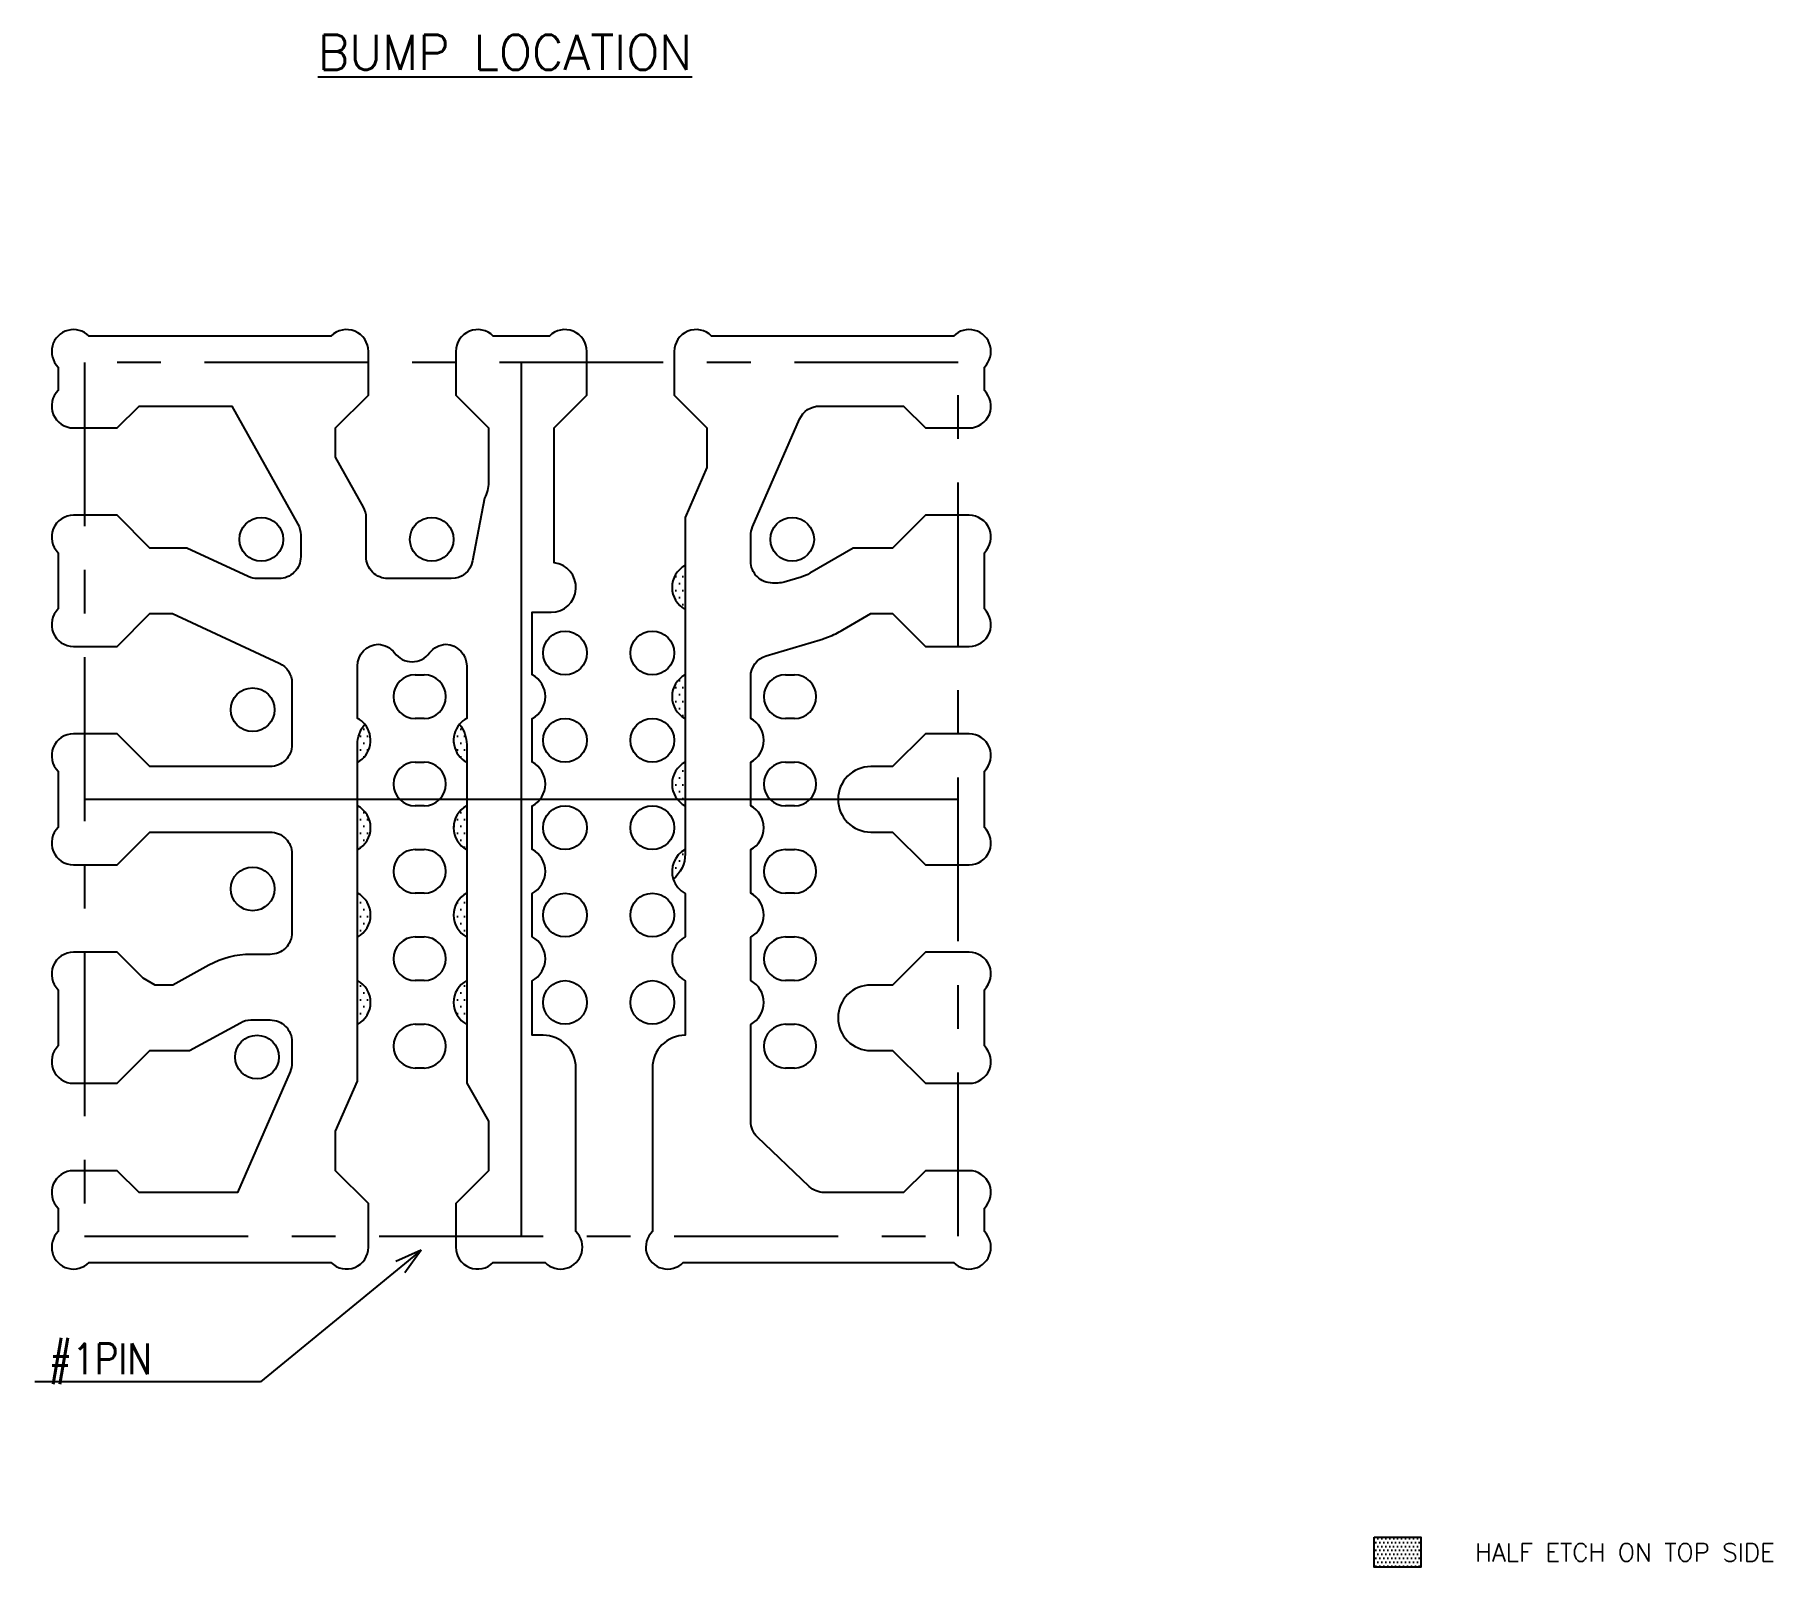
# Model space of a CAD drawing. Header units: millimetres. Extents: x 500.34 to 504.32, y 205.14 to 208.65.
import ezdxf

# ---------------------------------------------------------------- set-up
doc = ezdxf.new("R2010")
doc.units = ezdxf.units.MM
doc.linetypes.add('CENTER', pattern=[12, 7.5, -1.5, 1.5, -1.5])
for name, color, linetype in [('4', 7, 'Continuous'), ('4D', 4, 'Continuous'), ('TEMPLATE', 6, 'Continuous')]:
    doc.layers.add(name, color=color, linetype=linetype)
doc.styles.add('SIMPLEX', font='SIMPLEX')
doc.styles.get("Standard").update_dxf_attribs({"font": 'ROMANS', "bigfont": 'EXTFONT2'})

# ---------------------------------------------------------------- blocks, each defined once
blk = doc.blocks.new('ES882_0OUNI3__AP_2320016')
at = {"color": 7, "linetype": 'Continuous'}
for p, q in [((0, 0), (-18.37, -15.06)), ((0, 0), (-2.88, -1.3)), ((0, 0), (-1.84, -2.57)), ((-18.37, -15.06), (-44.21, -15.06))]:
    blk.add_line(p, q, dxfattribs=at)
at = {"color": 7, "width": 0.857143}
blk.add_text('#1PIN', height=3.5, dxfattribs=at).set_placement((-42.61, -14.18))

msp = doc.modelspace()

# ---------------------------------------------------------------- hatches: boundary and pattern name
at = {"layer": '4'}
h = msp.add_hatch(dxfattribs=at)
h.set_pattern_fill('DOTS', color=256, scale=0.01)
h.set_pattern_definition([(0, (-8.784113, -6.678832), (0.0079375, 0.015875), [0, -0.015875])])
edge = h.paths.add_edge_path()
edge.add_line((501.8245, 207.0865), (501.8245, 207.1869))
edge.add_arc((501.8515, 207.1367), 0.057, 118.2737, 241.7263)
edge = h.paths.add_edge_path()
edge.add_line((501.0745, 206.4869), (501.0745, 206.3865))
edge.add_arc((501.0475, 206.4367), 0.057, 298.2722, 421.7278)
edge = h.paths.add_edge_path()
edge.add_line((501.0745, 206.8869), (501.0745, 206.7865))
edge.add_arc((501.0475, 206.8367), 0.057, 298.2722, 421.7278)
edge = h.paths.add_edge_path()
edge.add_line((501.3245, 206.9865), (501.3245, 207.0271))
edge.add_arc((501.2495, 207.0267), 0.075, 0.3474, 38.6883)
edge.add_arc((501.3515, 207.0367), 0.057, 139.6764, 241.7262)
edge = h.paths.add_edge_path()
edge.add_line((501.3245, 206.5865), (501.3245, 206.6869))
edge.add_arc((501.3515, 206.6367), 0.057, 118.2732, 241.727)
edge = h.paths.add_edge_path()
edge.add_line((501.3245, 206.3865), (501.3245, 206.4869))
edge.add_arc((501.3515, 206.4367), 0.057, 118.2728, 241.7274)
edge = h.paths.add_edge_path()
edge.add_line((501.3245, 206.7865), (501.3245, 206.8869))
edge.add_arc((501.3515, 206.8367), 0.057, 118.2736, 241.7266)
edge = h.paths.add_edge_path()
edge.add_arc((501.1495, 207.0267), 0.075, 141.3105, 179.9988)
edge.add_line((501.0745, 207.0267), (501.0745, 206.9865))
edge.add_arc((501.0475, 207.0367), 0.057, 298.2722, 400.3222)
edge = h.paths.add_edge_path()
edge.add_line((501.0745, 206.6869), (501.0745, 206.5865))
edge.add_arc((501.0475, 206.6367), 0.057, 298.2722, 421.7278)
edge = h.paths.add_edge_path()
edge.add_line((501.8245, 207.3365), (501.8245, 207.4369))
edge.add_arc((501.8515, 207.3867), 0.057, 118.2737, 241.7263)
edge = h.paths.add_edge_path()
edge.add_line((501.8245, 206.8865), (501.8245, 206.9869))
edge.add_arc((501.8515, 206.9367), 0.057, 118.2737, 241.7263)
edge = h.paths.add_edge_path()
edge.add_arc((501.7495, 206.7767), 0.075, 309.6312, 360)
edge.add_line((501.8245, 206.7767), (501.8245, 206.7869))
edge.add_arc((501.8515, 206.7367), 0.057, 118.2737, 198.157)
at = {"layer": 'TEMPLATE'}
h = msp.add_hatch(dxfattribs=at)
h.set_pattern_fill('DOTS', scale=0.144517)
h.set_pattern_definition([(0, (393.486697, 227.23086), (0.0045161644, 0.0090323288), [0, -0.0090323288])])
h.paths.add_polyline_path([(503.4018, 205.2131), (503.5085, 205.2131), (503.5085, 205.1442), (503.4018, 205.1442)])

# ---------------------------------------------------------------- linework, layer by layer
at = {"layer": '4', "color": 2, "linetype": 'Continuous'}
for p, q in [((501.2068, 207.1867), (501.2268, 207.1867)), ((502.0545, 207.1867), (502.0745, 207.1867)), ((501.2268, 207.0867), (501.2068, 207.0867)), ((502.0745, 207.0867), (502.0545, 207.0867)), ((501.2068, 206.9867), (501.2268, 206.9867)), ((502.0545, 206.9867), (502.0745, 206.9867)), ((501.2268, 206.8867), (501.2068, 206.8867)), ((502.0745, 206.8867), (502.0545, 206.8867)), ((501.2068, 206.7867), (501.2268, 206.7867)), ((502.0545, 206.7867), (502.0745, 206.7867)), ((501.2268, 206.6867), (501.2068, 206.6867)), ((502.0745, 206.6867), (502.0545, 206.6867)), ((501.2068, 206.5867), (501.2268, 206.5867)), ((502.0545, 206.5867), (502.0745, 206.5867)), ((501.2268, 206.4867), (501.2068, 206.4867)), ((502.0745, 206.4867), (502.0545, 206.4867)), ((501.2068, 206.3867), (501.2268, 206.3867)), ((502.0545, 206.3867), (502.0745, 206.3867)), ((501.2268, 206.2867), (501.2068, 206.2867)), ((502.0745, 206.2867), (502.0545, 206.2867))]:
    msp.add_line(p, q, dxfattribs=at)
at = {"layer": '4', "linetype": 'Continuous'}
for points in [[(501.122, 207.2566, -0.222914), (501.1595, 207.2367, 0.5), (501.2395, 207.2367, -0.222914), (501.277, 207.2566, -0.401454), (501.3245, 207.2064), (501.3245, 207.0869, 0.093662), (501.308, 207.0736, -0.168872), (501.3245, 207.0271), (501.3245, 206.2517), (501.3745, 206.1651), (501.3745, 206.0517), (501.2995, 205.9767), (501.2995, 205.8767, 0.671801), (501.3852, 205.8417), (501.5038, 205.8417, 1.010051), (501.5745, 205.9124), (501.5745, 206.2867, 0.414214), (501.4995, 206.3617), (501.4745, 206.3617), (501.4745, 206.4865, 0.597614), (501.4745, 206.5869), (501.4745, 206.6865, 0.597614), (501.4745, 206.7869), (501.4745, 206.8865, 0.597614), (501.4745, 206.9869), (501.4745, 207.0865, 0.597614), (501.4745, 207.1869), (501.4745, 207.3297), (501.5175, 207.3297, 0.940246), (501.5245, 207.4433), (501.5245, 207.7517), (501.5995, 207.8267), (501.5995, 207.9267, 0.671801), (501.5138, 207.9617), (501.3852, 207.9617, 0.671801), (501.2995, 207.9267), (501.2995, 207.8267), (501.3745, 207.7517), (501.3745, 207.6267, -0.12467), (501.3655, 207.591), (501.338, 207.4473, -0.359928), (501.2889, 207.4067), (501.1445, 207.4067, -0.414214), (501.0945, 207.4567), (501.0945, 207.5462, 0.128042), (501.0881, 207.5705), (501.0245, 207.6845), (501.0245, 207.7517), (501.0995, 207.8267), (501.0995, 207.9267, 0.671801), (501.0138, 207.9617), (500.4602, 207.9617, 1.010051), (500.3895, 207.891), (500.3895, 207.8374, 0.671801), (500.4245, 207.7517), (500.5245, 207.7517), (500.5745, 207.8017), (500.7872, 207.8017), (500.9381, 207.5315, -0.128042), (500.9445, 207.5071), (500.9445, 207.4567, -0.414214), (500.8945, 207.4067), (500.8457, 207.4067, -0.109048), (500.8246, 207.4113), (500.6838, 207.4767), (500.5995, 207.4767), (500.5245, 207.5517), (500.4245, 207.5517, 0.671801), (500.3895, 207.466), (500.3895, 207.3374, 0.671801), (500.4245, 207.2517), (500.5245, 207.2517), (500.5995, 207.3267), (500.6507, 207.3267), (500.8955, 207.2131, -0.291977), (500.9245, 207.1677), (500.9245, 207.0267, -0.414214), (500.8745, 206.9767), (500.5995, 206.9767), (500.5245, 207.0517), (500.4245, 207.0517, 0.671801), (500.3895, 206.966), (500.3895, 206.8374, 0.671801), (500.4245, 206.7517), (500.5245, 206.7517), (500.5995, 206.8267), (500.8745, 206.8267, -0.414214), (500.9245, 206.7767), (500.9245, 206.5967, -0.414214), (500.8745, 206.5467), (500.8305, 206.5467, 0.125985), (500.7344, 206.5221), (500.6516, 206.4767), (500.6111, 206.4767), (500.5837, 206.4925), (500.5245, 206.5517), (500.4245, 206.5517, 0.671801), (500.3895, 206.466), (500.3895, 206.3374, 0.671801), (500.4245, 206.2517), (500.5245, 206.2517), (500.5995, 206.3267), (500.69, 206.3267), (500.8065, 206.3905, -0.125985), (500.8305, 206.3967), (500.8745, 206.3967, -0.414214), (500.9245, 206.3467), (500.9245, 206.2983, -0.10331), (500.9203, 206.2783), (500.7995, 206.0017), (500.5745, 206.0017), (500.5245, 206.0517), (500.4245, 206.0517, 0.671801), (500.3895, 205.966), (500.3895, 205.9124, 1.010051), (500.4602, 205.8417), (501.0138, 205.8417, 0.671801), (501.0995, 205.8767), (501.0995, 205.9767), (501.0245, 206.0517), (501.0245, 206.1421), (501.0745, 206.2566), (501.0745, 207.0267, -0.170431), (501.091, 207.0736, 0.093673), (501.0745, 207.0869), (501.0745, 207.2067, -0.399652)], [(501.8245, 206.7869, 0.363394), (501.7973, 206.7189, 0.192431), (501.8245, 206.6865), (501.8245, 206.5869, 0.597614), (501.8245, 206.4865), (501.8245, 206.3617, 0.414214), (501.7495, 206.2867), (501.7495, 205.9124, 1.010051), (501.8202, 205.8417), (502.4388, 205.8417, 1.010051), (502.5095, 205.9124), (502.5095, 205.966, 0.671801), (502.4745, 206.0517), (502.3745, 206.0517), (502.3245, 206.0017), (502.1431, 206.0017, -0.192502), (502.1086, 206.0155), (501.99, 206.1283, -0.205339), (501.9745, 206.1646), (501.9745, 206.3865, 0.597614), (501.9745, 206.4869), (501.9745, 206.5865, 0.597614), (501.9745, 206.6869), (501.9745, 206.7865, 0.597614), (501.9745, 206.8869), (501.9745, 206.9865, 0.597614), (501.9745, 207.0869), (501.9745, 207.182, -0.331091), (502.0101, 207.2299), (502.1334, 207.2668, 0.012014), (502.1443, 207.2704, -0.028389), (502.1523, 207.2733, 0.038188), (502.1853, 207.2893), (502.2495, 207.3267), (502.2995, 207.3267), (502.3745, 207.2517), (502.4745, 207.2517, 0.671801), (502.5095, 207.3374), (502.5095, 207.466, 0.671801), (502.4745, 207.5517), (502.3745, 207.5517), (502.2995, 207.4767), (502.209, 207.4767), (502.1098, 207.4189, -0.059117), (502.0903, 207.4105), (502.0513, 207.3988, -0.072911), (502.037, 207.3967), (502.0245, 207.3967, -0.414214), (501.9745, 207.4467), (501.9745, 207.505, -0.10331), (501.9787, 207.5251), (502.0864, 207.7717, -0.298145), (502.1322, 207.8017), (502.3245, 207.8017), (502.3745, 207.7517), (502.4745, 207.7517, 0.671801), (502.5095, 207.8374), (502.5095, 207.891, 1.010051), (502.4388, 207.9617), (501.8852, 207.9617, 0.671801), (501.7995, 207.9267), (501.7995, 207.8267), (501.8745, 207.7517), (501.8745, 207.6613), (501.8245, 207.5468)], [(502.4745, 207.0517), (502.3745, 207.0517), (502.2995, 206.9767), (502.2495, 206.9767, 1), (502.2495, 206.8267), (502.2995, 206.8267), (502.3745, 206.7517), (502.4745, 206.7517, 0.671801), (502.5095, 206.8374), (502.5095, 206.966, 0.671801)], [(502.4745, 206.5517), (502.3745, 206.5517), (502.2995, 206.4767), (502.2495, 206.4767, 1), (502.2495, 206.3267), (502.2995, 206.3267), (502.3745, 206.2517), (502.4745, 206.2517, 0.671801), (502.5095, 206.3374), (502.5095, 206.466, 0.671801)]]:
    msp.add_lwpolyline(points, format="xyb", close=True, dxfattribs=at)
at = {"layer": '4'}
msp.add_lwpolyline([(501.8245, 206.7869), (501.8245, 206.7767, -0.223384), (501.7973, 206.7189)], format="xyb", dxfattribs=at)
at = {"layer": '4', "color": 2, "linetype": 'Continuous'}
for centre in [(500.8545, 207.4967), (501.2445, 207.4967), (502.0695, 207.4967), (501.5495, 207.2367), (501.7495, 207.2367), (500.8345, 207.1067), (501.5495, 207.0367), (501.7495, 207.0367), (501.5495, 206.8367), (501.7495, 206.8367), (500.8345, 206.6967), (501.5495, 206.6367), (501.7495, 206.6367), (501.5495, 206.4367), (501.7495, 206.4367), (500.8445, 206.3117)]:
    msp.add_circle(centre, 0.05, dxfattribs=at)
at = {"layer": '4', "linetype": 'Continuous'}
for centre, start, end in [((501.8515, 207.3867), 118.2737, 241.7263), ((501.8515, 207.1367), 118.2737, 241.7263), ((501.0475, 207.0367), 298.2722, 40.3222), ((501.3515, 207.0367), 139.6764, 241.7194), ((501.8515, 206.9367), 118.2737, 241.7263), ((501.0475, 206.8367), 298.2722, 61.7278), ((501.3515, 206.8367), 118.2753, 241.7236), ((501.0475, 206.6367), 298.2722, 61.7278), ((501.3515, 206.6367), 118.2775, 241.7215), ((501.0475, 206.4367), 298.2722, 61.7278), ((501.3515, 206.4367), 118.2796, 241.7194)]:
    msp.add_arc(centre, 0.057, start, end, dxfattribs=at)
at = {"layer": '4', "color": 2, "linetype": 'Continuous'}
for centre, start, end in [((501.2068, 207.1367), 90, 270), ((501.2268, 207.1367), 270, 90), ((502.0545, 207.1367), 90, 270), ((502.0745, 207.1367), 270, 90), ((501.2068, 206.9367), 90, 270), ((501.2268, 206.9367), 270, 90), ((502.0545, 206.9367), 90, 270), ((502.0745, 206.9367), 270, 90), ((501.2068, 206.7367), 90, 270), ((501.2268, 206.7367), 270, 90), ((502.0545, 206.7367), 90, 270), ((502.0745, 206.7367), 270, 90), ((501.2068, 206.5367), 90, 270), ((501.2268, 206.5367), 270, 90), ((502.0545, 206.5367), 90, 270), ((502.0745, 206.5367), 270, 90), ((501.2068, 206.3367), 90, 270), ((501.2268, 206.3367), 270, 90), ((502.0545, 206.3367), 90, 270), ((502.0745, 206.3367), 270, 90)]:
    msp.add_arc(centre, 0.05, start, end, dxfattribs=at)
at = {"layer": '4D', "linetype": 'CENTER'}
for p, q in [((501.4495, 207.9017), (501.4495, 205.9017)), ((500.4495, 206.9017), (502.4495, 206.9017))]:
    msp.add_line(p, q, dxfattribs=at)
at = {"layer": '4D', "color": 2, "linetype": 'CENTER', "ltscale": 0.05}
msp.add_lwpolyline([(502.4495, 207.9017), (500.4495, 207.9017), (500.4495, 205.9017), (502.4495, 205.9017)], close=True, dxfattribs=at)
at = {"layer": 'TEMPLATE', "color": 7, "elevation": -0.004}
msp.add_lwpolyline([(503.4018, 205.2131), (503.5085, 205.2131), (503.5085, 205.1442), (503.4018, 205.1442)], close=True, dxfattribs=at)

# ---------------------------------------------------------------- block references
at = {"layer": '4D', "color": 7, "xscale": 0.02, "yscale": 0.02, "zscale": 0.02}
msp.add_blockref('ES882_0OUNI3__AP_2320016', (501.22, 205.8697), dxfattribs=at)

# ---------------------------------------------------------------- texts
at = {"layer": '4D', "color": 7, "insert": (501.4121, 208.6115, -0.0044), "char_height": 0.08, "attachment_point": 5, "style": 'SIMPLEX'}
msp.add_mtext('\\A1;{\\LBUMP LOCATION}', dxfattribs=at)
at = {"layer": 'TEMPLATE', "color": 7, "insert": (503.9755, 205.1782, -0.004), "char_height": 0.041268, "attachment_point": 5, "style": 'SIMPLEX'}
msp.add_mtext('\\A1;HALF ETCH ON TOP SIDE', dxfattribs=at)

doc.saveas('drawing.dxf')
